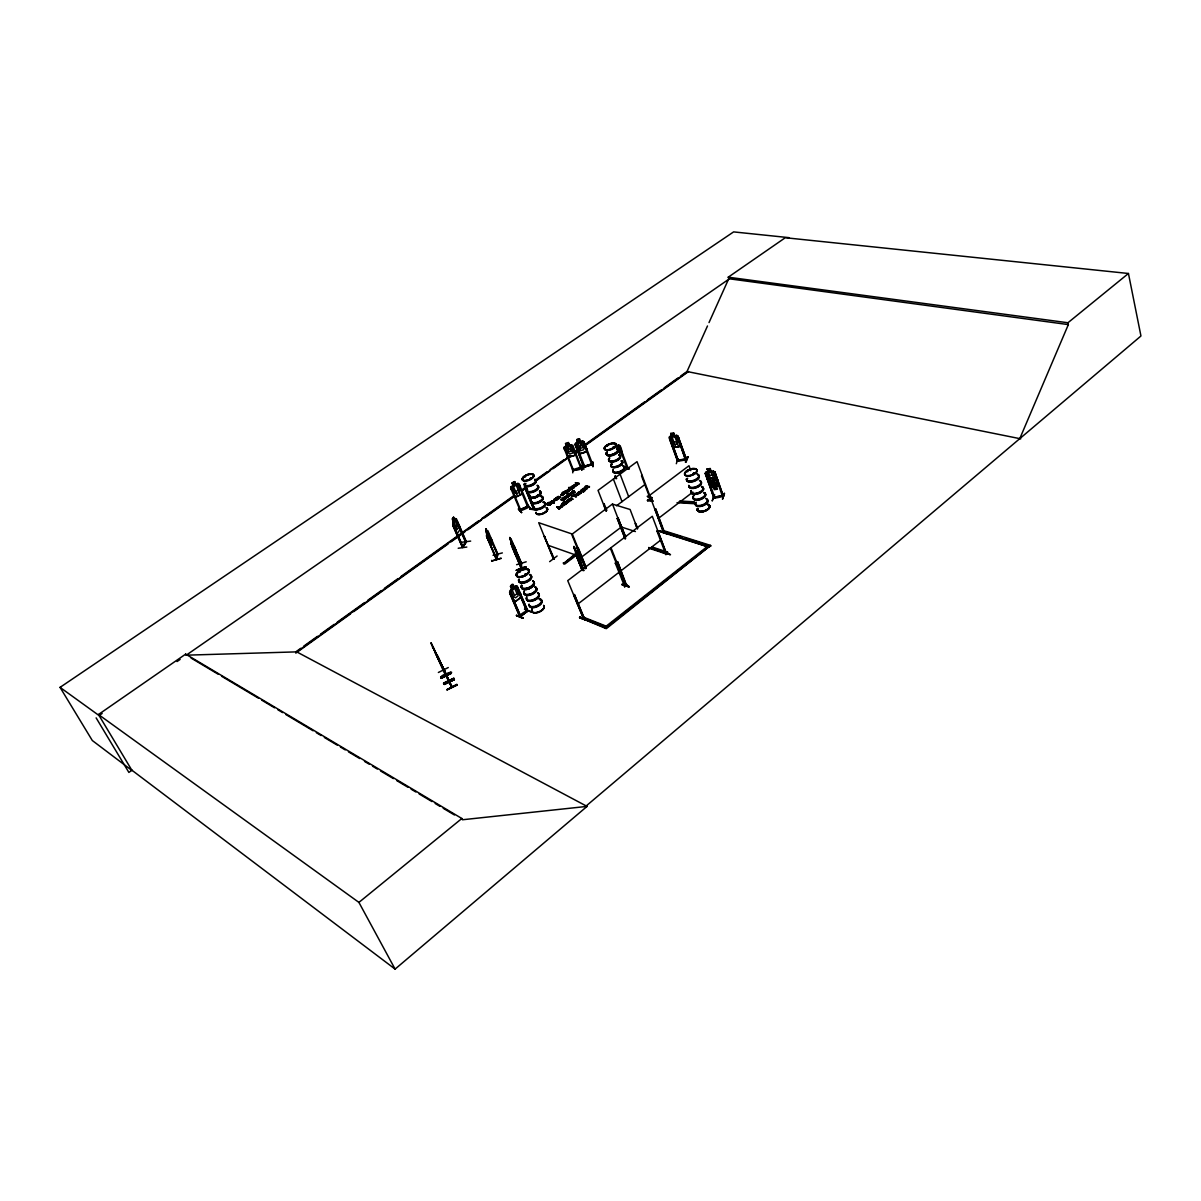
<?xml version="1.0" encoding="UTF-8"?>
<svg xmlns="http://www.w3.org/2000/svg" width="1201" height="1201" viewBox="0 0 1201 1201"><rect width="100%" height="100%" fill="white"/><g stroke="black" fill="none" stroke-linecap="round" stroke-linejoin="round"><path stroke-width="1.5" d="M566.677 454.894L568.613 457.266L575.534 455.134L575.519 452.161M586.613 451.636L586.613 448.739M577.846 451.531L579.783 453.858L586.719 451.711L586.719 448.769M580.909 563.089L578.161 555.943L579.452 560.191L578.492 558.465M568.403 442.508L565.446 443.424L566.617 446.111L565.491 447.448L567.412 452.342L569.724 453.978L572.472 453.137L573.117 450.585L571.196 445.676L569.379 445.256L568.343 442.584L569.439 445.151L572.757 445.166L581.524 468.03C579.002 471.828 569.95 468.48 573.568 470.492L565.281 449.084L564.47 449.489L565.281 449.084M568.613 457.206L575.534 455.074M566.482 446.051L563.9 447.928L572.937 470.672M564.47 446.682L564.005 447.913M521.489 512.211L518.367 508.819L521.564 512.617M680.457 446.277L680.547 443.424L680.562 446.352L673.506 447.508L671.644 444.895M526.759 610.754L527.569 610.078L526.834 611.489L517.061 588.535L517.781 587.995L527.824 611.069L517.346 586.268L515.995 585.968C513.022 590.231 513.938 580.188 510.44 586.373L511.806 589.241L509.554 592.243L520.048 616.954L527.93 610.919M707.059 478.794L707.194 475.746L714.7 474.56L716.652 477.292M707.194 478.734L707.299 475.821M717.267 482.442L717.507 479.484L717.372 482.532L709.881 483.688L707.929 480.97M526.203 561.813L516.61 564.695M511.566 545.975L521.399 568.613L521.594 563.389L511.116 539.084M520.799 567.578L520.994 563.449M520.979 568.673L521.324 563.344L512.557 543.032M516.34 570.43C524.417 565.146 533.739 566.061 516.325 570.355M515.499 554.216L515.679 550.118M513.668 546.38L513.578 547.986L511.476 541.261L521.234 564.02M510.245 539.339L510.425 540.27L510.095 538.333M510.92 543.137L511.01 539.114M513.713 545.524L514.508 550.193L509.779 537.463L521.624 563.794M509.915 537.583L509.674 539.174M572.622 468.36L572.772 472.849M583.806 469.411L583.686 465.012M676.298 463.706L678.085 458.602M571.091 486.81L571.136 488.342L571.661 486.39L571.661 487.951L574.303 487.411L571.661 487.951M712.238 500.802L714.625 494.617L712.253 500.727M534.235 508.128C532.253 508.909 534.985 506.792 533.829 509.299L524.372 486.135L525.963 483.418M579.362 453.362L581.104 441.578L582.575 441.127L583.986 441.743L592.754 464.562L591.733 464.036M619.716 454.233L620.151 451.306L618.26 446.292L616.668 446.202L615.603 443.484M571.496 487.501L571.661 486.39M627.988 467.895C625.706 469.456 628.633 466.468 628.153 468.795M619.866 447.012L619.176 447.448L627.447 469.216L628.288 468.675L619.446 445.481M562.774 493.401L560.852 494.767L563.524 494.392L561.032 495.217L564.47 491.96L563.779 493.026L566.602 493.01L563.314 493.371L566.602 493.01M563.284 494.212L561.498 494.827L564.2 493.806L562.083 495.157M574.123 486.975C573.688 490.233 564.725 486.495 570.955 487.906M491.614 560.387L491.749 561.137L500.997 558.09M502.363 552.91L493.056 555.312M496.478 558.315L496.869 559.096L486.99 537.267L496.343 559.696L497.514 554.246M497.094 554.096L497.619 553.436L497.86 554.727L485.789 528.95M496.013 558.855L497.199 554.322M497.89 554.261L496.719 559.591L496.373 558.795M491.87 541.216L490.939 545.389L492.02 541.231C489.212 533.409 493.776 543.407 490.999 545.239L486.495 535.991L487.306 530.362M489.843 536.727L490.173 541.396L486.84 535.061L485.759 528.8L487.051 531.638M486.6 533.244L485.865 528.785M486.015 529.671L486.15 531.623L486.405 530.572M518.877 485.639L519.748 485.369L518.877 485.639L527.749 507.167L527.329 506.237L528.38 505.906M551.469 503.114C549.142 507.317 545.449 502.498 550.674 503.339C551.814 506.312 543.452 504.675 548.302 502.649A1.967 0.901 -22.1 0 1 549.533 502.303C556.483 503.804 542.987 507.453 548.482 503.099A1.967 0.901 -22.1 0 1 549.713 502.754C552.37 507.693 542.251 502.048 551.439 502.904M528.68 506.732L519.072 483.718L517.691 483.282L511.116 486.6L510.65 488.041L520.378 510.95C542.717 501.988 514.719 509.87 520.964 510.635L512.001 489.107L511.221 489.498L512.001 489.107M694.343 473.374L693.322 473.314L693.953 473.795M687.002 471.558L687.708 471.708M687.212 471.122L687.723 471.317M452.176 687.062L436.939 654.695L439.731 660.46M448.799 681.342L449.805 682.528L431.054 642.94L451.771 687.332L449.114 682.288M448.664 681.132L448.498 679.601M449.054 680.922L446.607 675.878M580.218 491.194L579.302 492.365L580.398 491.644M446.772 676.358L434.642 651.633M445.646 675.262L445.151 674.061M446.126 676.043L448.558 681.042M446.322 675.502L443.679 670.038M443.139 670.308L445.931 675.743M573.868 490.503L572.967 491.659L574.048 490.939M465.763 541.921C465.087 545.644 460.433 546.485 463.166 546.965L453.648 525.498L453.017 526.038L462.46 547.506L466.123 541.876L456.965 520.543L456.335 521.084M576.375 485.189C572.006 489.227 572.036 483.072 576.765 485.189C581.99 482.006 576.045 486.345 575.429 483.598A1.726 0.781 -21.6 0 1 576.48 482.982L576.645 483.418A1.726 0.781 -21.6 0 0 575.609 484.048C577.156 489.257 568.884 485.444 575.624 485.309M570.4 495.337L568.208 496.538L567.337 495.352A1.741 0.796 -21.8 0 1 568.403 494.722C565.641 492.335 572.292 495.352 570.625 495.412M724.323 493.161L722.477 499.256L724.548 493.536M570.22 494.902L568.028 496.088L567.172 494.917A1.741 0.796 -21.8 0 1 568.223 494.287M723.512 496.343C704.266 500.892 719.114 494.707 723.452 496.538L714.85 471.858L711.292 471.362M510.755 488.026L511.146 486.645M718.633 486.045L716.321 486.3L717.447 489.197L714.265 489.678L713.364 486.705L711.442 486L709.596 480.745L710.391 478.223L713.379 477.758L715.766 479.784L717.613 485.054L716.336 486.24M719.309 484.874L718.558 485.955M568.899 499.316L570.52 498.16L572.877 499.151L569.859 499.241L570.67 500.757L568.343 500.036L568.643 499.241M569.079 499.766L570.295 498.535L572.877 499.151M713.274 486.87L709.731 486.375M571.271 488.912L568.613 490.173L569.394 488.732L567.893 490.353L571.451 489.362L568.193 489.438L569.799 488.882M562.593 504.255C556.588 507.948 568.989 504.435 561.347 505.591C562.834 502.438 561.182 504.885 564.5 504.315C568.118 502.603 564.29 506.447 562.819 503.835M564.215 504.78L561.392 505.951L562.744 504.72M612.825 447.357C612.495 449.099 615.242 447.042 613.261 447.222M563.764 498.01L565.566 496.538L568.103 496.689L565.716 496.178L563.584 497.559L566.091 498.73L566.377 497.95L564.65 497.409L566.782 496.659M723.377 496.583L714.85 471.858M714.535 473.554L715.421 473.419L714.535 473.554L722.552 496.719L722.266 495.893M713.349 471.092L714.82 471.918M709.881 483.688L708.035 480.94M561.182 499.331C563.404 500.412 566.437 499.256 562.383 500.592C557.099 497.799 570.85 501.087 560.702 499.676M607.151 445.736L607.466 446.277M556.769 497.499L558.39 496.343L560.717 497.319L557.729 497.424L558.51 498.925L556.228 498.205L556.513 497.409M556.949 497.935L558.345 496.824L560.717 497.319M706.758 474.785L705.798 475.116L706.758 474.785L714.835 497.83M710.271 468.57L707.074 469.081L710.271 468.57L711.202 471.528L713.124 472.233L714.985 477.533L714.175 480.04C713.694 485.714 720.57 487.141 714.04 482.292C717.282 478.088 712.643 477.127 713.139 481.781L709.416 479.454L712.703 482.487C709.551 486.495 714.04 487.456 713.634 483.027L716.111 485.264L713.034 485.759L711.187 480.49L714.175 480.025L711.202 480.505L708.8 478.493L706.939 473.194L708.215 472.008L707.089 469.021M579.272 493.611C579.332 494.872 576.75 495.412 576.915 494.181C579.783 491.554 575.234 496.103 578.266 495.142C583.836 491.224 571.781 494.737 578.161 493.671M705.257 473.374L713.934 498.025L705.227 473.434L705.918 472.203L705.347 473.464M583.866 490.203L581.674 491.389L580.864 490.233A1.726 0.781 -21.5 0 1 581.93 489.603C586.899 487.756 583.731 494.196 581.044 490.684A1.726 0.781 -21.5 0 1 582.11 490.053L585.097 490.654L583.131 492.02M568.283 491.554L566.467 492.74L566.842 490.714L564.575 491.599L566.797 490.293L568.989 491.284L565.656 492.035L567.412 490.804M524.777 574.633L526.744 574.003M525.152 574.543L525.392 575.009M525.137 574.048C524.372 576 527.809 573.523 525.362 574.018M525.903 574.874L526.669 573.883M578.131 483.478C574.889 484.018 575.309 484.859 578.312 483.913M519.673 572.111L519.072 572.337M519.448 572.337L519.132 571.661M686.462 459.848L677.529 461.289M685.531 462.34L687.497 456.695L688.158 457.071M686.011 462.22L688.098 457.011M569.89 494.797C565.341 495.458 567.803 496.463 570.07 495.232M685.381 459.187L686.071 459.112M685.546 458.947L678.235 460.103L678.52 460.899M685.636 459.968L677.859 437.764L678.685 437.629L677.784 437.945L685.561 460.013M687.572 456.725L685.396 461.875M680.562 446.352L673.506 447.508M678.415 460.929L677.544 461.244L669.017 437.614L669.618 436.473L676.628 435.317L678.04 436.098L686.567 459.833L677.949 436.158L676.628 435.317M677.454 460.208L677.965 460.388M537.853 495.127C539.925 494.482 536.802 497.424 538.618 495.202M671.779 436.263L670.608 437.419L672.425 442.508L674.707 444.43L677.514 443.98L678.235 441.548L676.418 436.458L674.677 435.633M671.644 436.188L670.683 433.396L673.701 432.9L674.617 435.738M1019.784 438.635L1068.35 324.6L1067.944 322.754L1128.445 273.483L1140.95 335.995L586.208 805.931L587.064 806.396L462.475 819.758L461.86 818.497L185.66 654.125L98.467 714.505L132.05 770.562L92.312 740.522L60.05 687.362L733.616 231.898L788.832 237.633M531.698 478.448L530.767 479.034M669.723 439.101L670.533 438.965L669.723 439.101L677.724 461.019M530.407 478.178L530.662 478.899L530.542 478.103M525.377 476.977L525.483 476.512M583.536 490.098C579.437 490.849 581.269 491.81 583.716 490.548M584.467 488.897L587.334 487.831L584.647 489.347L586.388 487.486L584.647 489.347M680.937 375.868L687.017 371.514L707.494 325.966M709.01 322.589L727.986 280.403M575.895 494.557C580.774 492.08 575.204 495.202 580.173 493.806M570.76 493.566L573.628 492.5L570.94 494.016L572.697 492.155L570.94 494.016M556.934 498.925C549.262 501.297 562.548 499.076 554.592 500.307C551.589 499.166 558.63 496.989 556.333 499.631C551.559 502.273 562.548 496.223 554.982 500.337M572.126 492.845C569.724 491.254 569.499 497.86 573.628 492.5M554.697 500.247C556.273 496.148 553.376 502.543 556.754 498.475M535.496 509.449L529.926 508.548L535.316 508.999M530.031 508.969L535.181 509.674M566.557 498.4L564.83 497.845L568.283 497.124M557.279 498.04L558.15 496.719L560.251 497.664M551.529 501.643C553.076 499.031 555.417 503.054 551.529 501.643C549.262 502.543 554.697 503.91 554.652 501.237C548.617 500.682 555.673 501.703 552.82 502.048M496.734 559.486L486.525 535.961M664.138 531.082L663.162 531.548L664.288 531.232M626.517 584.121C623.649 585.007 628.708 583.731 626.051 585.638L610.994 547.716L652.308 516.28L666.6 554.036L665.894 554.562L656.992 531.127L657.683 530.602L666.6 554.036M554.292 559.05L544.413 536.457L553.826 559.261L553.856 558.165M553.436 559.081L538.724 522.705L572.276 534.055L586.313 568.268M625.181 585.172L624.73 586.628L615.287 563.149L615.993 562.608L625.511 586.013L624.655 586.688L625.421 586.163L610.333 548.211L567.728 580.638L583.506 618.725C585.623 616.894 581.599 617.839 584.136 617.434M650.462 496.944L649.471 497.409L650.206 498.19L650.477 496.869L649.741 497.469M622.013 584.707L629.309 586.809L621.998 584.632M659.98 530.947C681.222 538.213 645.417 527.014 666.795 533.004M629.084 586.403L621.773 584.271L628.859 587.049M666.57 533.754L660.1 531.292L666.99 533.469M470.672 541.096L462.085 542.191M466.814 547.055L458.197 548.256M586.553 619.536L579.783 616.969M465.778 541.111L465.718 542.507L459.232 527.659M465.478 541.951L462.46 546.68M466.378 541.906L462.805 547.461L452.672 524.342L453.528 521.579M584.977 619.266L579.573 617.659L586.328 620.332M513.202 485.714L512.166 487.306L514.223 492.245L516.52 493.641L519.132 492.305L519.673 489.483L517.616 484.543L515.845 484.378M516.55 615.212C536.337 623.98 503.009 610.303 522.87 617.734M516.655 615.663L522.99 618.17M453.573 517.241L452.342 518.952L453.377 523.396L457.116 529.551L458.257 527.84L457.926 524.807L455.749 519.868L454.759 519.898L453.588 517.091L452.357 518.922M454.759 519.748L456.395 518.862L466.423 541.846M455.539 518.562L452.717 524.357M694.673 473.074L693.848 473.269M533.634 509.194L524.777 487.771L525.543 487.291L533.98 509.179M534.385 508.804L525.543 487.291M526.248 573.868L525.377 574.528M579.137 493.926L577.576 494.677L578.957 493.521M519.267 571.586L519.958 572.051M612.93 447.643L612.285 448.153L613.306 448.078M612.72 447.793L613.186 447.388M567.968 491.419C565.731 493.191 566.031 490.608 568.989 491.284M587.334 487.831C587.469 491.074 580.668 489.212 585.533 487.801M583.866 467.159L592.844 464.382L583.971 467.324L575.084 444.445L583.881 467.309M537.387 495.307L538.288 495.157M580.488 467.684C584.256 465.583 574.709 471.573 572.787 470.507M584.467 466.108C581.404 467.399 593.804 462.58 591.838 464.847L583.686 443.559L584.497 443.304M627.523 469.171L626.967 468.36M530.317 478.268L531.382 478.118L530.527 478.659M566.317 503.925C563.284 505.876 563.509 500.262 564.155 502.859M569.409 499.871L570.7 498.595L572.412 499.496M452.116 687.062L449.624 682.048M576.285 494.677L577.921 493.206M564.755 492.035L567.007 491.164M653.179 501.357L647.414 500.352L648.435 499.256L652.098 499.451M647.684 501.042L648.69 499.946L652.353 500.141M462.865 547.356L453.317 526.008M625.376 586.148L624.535 586.463M625.751 585.548L626.847 584.962M624.415 586.598L624.88 585.082L625.181 585.998M664.273 531.758L663.583 532.253M664.393 531.953L655.656 508.864L654.98 509.374L663.763 532.448L663.447 531.623M564.395 505.216L560.777 505.906L562.173 503.97M571.451 489.362L567.713 489.918L569.649 488.417M520.438 615.603L519.913 616.023M587.514 488.267C573.673 489.663 597.242 486.465 586.478 486.51L587.334 485.88L586.478 486.51M573.808 492.95L569.739 493.551L572.697 492.155M589.331 486.48L585.548 487.441M566.437 492.56L563.779 493.026M527.164 489.377L526.669 491.134M584.286 618.2L574.408 594.525L573.688 595.095L583.641 618.65M592.423 463.826L584.647 466.303M575.654 445.901L576.48 445.646L584.842 466.829M572.547 469.756L572.877 470.492M693.623 473.224C692.001 474.335 695.679 473.84 693.427 473.84M131.78 770.111L395.099 969.102L587.184 806.291L586.328 805.826M537.447 495.683L538.213 495.172M530.317 478.779L531.397 478.028M564.575 491.599L566.977 490.744M98.467 714.505L358.919 902.401L461.86 818.497M581.915 618.38L605.98 627.943L710.617 545.419L606.28 628.678L581.915 618.38L583.461 617.179L606.205 626.171M561.498 494.827C561.377 493.056 564.665 492.14 562.158 492.62M609.357 624.67L604.929 628.153L604.643 627.402L707.779 546.125L709.446 547.296L662.802 531.938L664.228 530.842L710.617 545.419M612.3 622.343L615.242 620.016M618.185 617.689L649.125 593.309M652.068 590.982L655.01 588.67M657.968 586.343L694.794 557.309M697.736 554.982L706.578 548.016M579.573 617.719L579.813 616.894M663.132 552.745L670.503 554.667L663.553 552.43M665.654 554.487L665.339 553.586L666.405 553.06L666.12 554.457L667.561 552.1L666.105 553.226L648.675 547.491M617.344 561.558L616.653 562.113L626.216 585.533L617.584 561.648L626.457 584.932M616.233 562.684L615.287 563.149M657.923 530.677L656.992 531.127M662.802 531.938L663.072 532.644L664.228 530.842M577.501 604.343L619.626 571.826M620.271 571.331L661.12 539.789M531.022 612L524.462 609.147L530.827 611.639M519.688 616.128C537.568 605.559 517.481 613.906 520.784 616.428L510.695 593.339L509.975 593.894L519.823 616.864L527.84 610.979M635.749 523.441L637.701 528.545M658.358 518.427L692.887 492.065M650.552 497.619L649.771 498.22L650.702 497.739L647.264 496.268L652.173 497.649M514.839 601.881L520.829 597.332M521.009 597.407L520.618 593.879L521.009 597.407L514.809 602.031L509.599 592.183M577.966 548.106L577.111 548.106L585.217 566.932M585.848 566.662L578.327 548.031L577.636 548.557M625.045 538.784L617.209 518.547L617.884 518.036L625.556 536.502M617.209 518.547L618.395 517.961M509.96 590.637L516.055 585.983L517.346 586.403M549.638 561.648L557.114 556.003M520.573 616.263L510.92 593.429L509.975 593.894M517.061 588.535L517.781 587.995M574.904 554.141L563.539 563.614L564.755 564.05L576.405 555.267M581.044 557.489L621.352 527.014L635.419 531.563M510.515 586.388L513.142 584.422L514.313 587.424L516.04 587.394L518.322 592.693L517.991 595.936L515.559 597.783L513.262 596.507L510.965 591.207L511.866 589.271L510.635 586.418M649.711 495.262L688.984 465.733L690.74 470.672M563.539 563.614L575.189 554.832M563.254 562.909L564.47 563.344L576.12 554.562M603.623 504.24C603.833 502.138 604.688 509.764 606.205 510.875M649.816 497.409L650.041 498.265L641.514 475.851L642.16 475.371M521.354 568.583L510.89 543.077L511.161 544.638M616.503 505.771L645.432 484.168M544.969 536.652L544.143 536.667M637.446 528.755L630.105 509.494L612.42 504.075L571.736 534.43L585.623 568.794M565.221 498.79C566.512 500.201 559.651 496.854 564.335 499.391M563.584 497.559L566.377 497.95M568.103 496.689L567.818 497.469M574.769 491.81C573.973 493.461 575.864 491.074 573.117 491.314M557.099 506.882L562.083 506.492L559.096 509.254L557.099 506.882L559.096 509.254M573.628 495.157L576.375 495.998L576.06 496.809L573.312 495.968L571.691 496.764L574.889 494.242M586.328 486.87L585.007 486.555L587.514 486.33M563.374 502.258L564.32 501.988M571.511 496.313L573.132 495.518L576.06 496.809M557.279 507.317L562.263 506.927M562.008 503.97L564.335 503.309L563.915 501.868M562.293 503.174L564.665 502.138C571.526 504.69 560.176 501.838 567.172 503.324M571.691 496.764L575.054 494.692M579.467 492.02C584.782 493.611 576.225 492.935 579.137 491.915M586.148 486.42L587.334 485.88M578.492 492.605L578.792 491.81M563.464 503.94L564.335 503.309M585.638 487.726L584.151 489.122L585.487 488.131M558.87 508.128L559.846 506.837L558.87 508.128L557.804 506.792L559.846 506.837M559.081 508.353L562.083 506.492M558.915 508.804L558.9 507.903M564.2 502.483L566.992 502.874M568.163 499.586L571.151 500.412M581.119 492.53L580.834 493.311M589.511 486.93L586.658 486.96M554.517 499.796L556.003 498.715M574.694 485.099L573.222 486.48L575.444 484.859M556.048 497.754L558.99 498.58M562.233 495.623L563.9 494.076M568.824 490.834L568.523 491.629M572.292 488.312L572.006 489.092M571.361 487.831L574.303 487.411M554.096 502.453L553.811 503.249M567.217 493.971L571.106 495.067M574.468 492.605L572.156 491.9L572.787 491.209M562.623 498.85L562.909 498.07M572.156 491.9L572.442 491.104M572.877 492.605L570.28 493.356L571.946 492.41M576.645 483.418L575.474 482.682L579.167 483.297M568.794 488.116L569.079 487.336M575.654 483.117L579.332 483.748M563.284 492.485L564.47 491.96M131.945 770.246L128.882 772.438L96.125 717.868M300.745 648.315L296.182 651.588L587.064 806.396M303.778 646.138L317.469 636.335M320.517 634.158L334.193 624.34M337.241 622.163L364.609 602.557M367.656 600.365L381.348 590.562M384.38 588.385L398.071 578.567M401.104 576.39L478.674 520.814M481.706 518.637L513.653 495.743M521.249 490.293L524.297 488.116M534.94 480.49L547.101 471.768M550.148 469.591L563.839 459.788M566.872 457.611L569.92 455.419M574.483 452.161L577.516 449.97M583.596 445.616L644.427 402.02M647.474 399.843L661.166 390.04M664.198 387.863L677.889 378.045M514.238 495.953L296.722 651.873L186.245 655.176L185.66 654.125M521.85 490.488L524.882 488.312M535.541 480.685L570.52 455.599M575.084 452.327L578.131 450.15M584.211 445.781L687.648 371.634M295.806 653.134L350.602 613.846M353.649 611.669L448.018 543.993M451.066 541.816L464.757 531.998M467.805 529.806L481.511 519.988M484.543 517.811L514.989 495.983M522.6 490.518L525.648 488.342M536.307 480.7L549.998 470.867M553.045 468.69L566.737 458.872M575.88 452.327L578.912 450.135M586.523 444.685L688.518 371.559M1068.35 324.6L728.737 278.722L728.241 277.191L785.289 237.723L1128.445 273.483M102.16 713.439L99.098 715.556L60.05 687.362M177.072 661.541L180.135 659.409M186.245 655.176L729.397 278.812M722.356 495.608L723.227 495.503L714.7 497.049M713.634 496.959L714.535 496.779M583.881 491.614L584.046 490.639M686.281 459.022L678.34 460.358M677.334 460.268L678.07 460.133M520.243 616.849L519.823 616.083M527.479 610.919L527.269 610.063M627.342 469.096L628.288 468.675M693.728 472.969L693.427 473.479M519.838 510.05L528.245 506.026M616.608 446.171L618.335 445.136M527.254 611.474L517.286 588.61M663.898 532.343L655.656 508.864M650.372 497.724L650.251 496.809M627.898 468.675L627.598 467.895M515.574 497.154L522.18 493.956L515.544 497.274L513.578 495.097M530.332 508.188L527.539 504.69M512.061 483.027L514.734 481.721M513.578 486.585L516.205 485.264M515.634 491.524L518.262 490.203M443.589 683.039C474.995 668.657 422.872 693.848 453.693 678.19M443.905 683.684L453.843 678.52L443.935 683.759M444.235 684.36L454.383 679.601L444.13 684.165M447.012 689.99L457.116 684.99L456.785 684.3L446.862 689.704L457.131 685.02M438.41 658.658L440.347 662.021M440.902 663.628L442.088 665.909L437.945 656.782M443.064 668.131C436.714 654.275 449.024 681.102 444.04 669.633M438.365 672.485L448.273 667.546M440.662 677.094C466.889 667.531 437.194 674.316 441.262 678.34C472.038 663.252 419.87 687.242 451.036 672.98M450.675 672.23L441.262 678.34M441.202 678.22L451.126 673.176M443.304 670.668L433.006 647.489M433.201 647.429L432.435 647.204M434.387 650.146L433.756 648.54L434.417 650.071M435.663 652.774L436.969 655.025M437.239 656.226L435.633 652.834L437.464 656.572M438.545 659.424L440.016 661.09M439.056 660.13L437.104 656.226M613.261 447.988L613.696 447.282L613.035 447.853M553.136 502.153L554.367 500.652L550.959 501.463M562.623 493.971L561.317 494.392M666.165 552.985L666.3 553.946L648.945 548.211M520.558 509.674L527.329 506.267M584.692 467.114L584.452 466.108M578.447 558.495L581.194 565.506L573.883 546.545L575.474 549.593M574.078 548.287L575.369 551.124M582.455 569.905L575.955 553.826L574.904 548.287L583.221 568.418M575.144 549.367L573.883 546.545M575.609 550.583L583.596 570.655M575.474 552.28L575.94 553.856M582.17 570.505L576.135 555.282L582.515 570.385M576.9 555.718C574.513 542.807 583.161 568.854 580.653 562.398M579.528 559.681L578.432 556.243L579.843 562.413M578.927 561.498L580.113 563.734L579.603 559.591M581.134 563.014L581.629 567.082L581.059 565.776M582.425 567.007L582.53 568.794L581.449 565.791M537.733 495.728L538.228 495.382M694.148 472.939L693.292 473.779M579.558 439.131L576.78 440.046L577.816 442.674L576.675 444.025L578.597 448.934L580.894 450.57L583.656 449.714L584.317 447.147L582.41 442.238L580.578 441.818L579.618 439.011C573.402 438.17 580.503 443.484 575.669 443.199L575.099 444.49L575.744 443.274L582.56 441.097L583.881 441.773L586.613 448.784M580.638 441.698L583.971 441.713M572.472 446.847L573.297 446.592L572.472 446.997L580.894 468.21M586.613 451.591L579.783 453.858L586.719 451.696M564.545 446.757L571.346 444.655M582.155 465.493L581.749 470.071L582.155 465.463M592.874 462.16L592.964 466.589M572.637 469.891L573.327 469.486M514.704 546.815L515.724 550.163M514.313 552.025L515.604 554.186M516.325 570.115L525.948 567.157M685.816 459.743L686.567 459.608M528.275 505.786L528.59 506.567M487.876 530.707L497.905 554.201M501.147 558.495L491.779 560.852M580.593 467.429L580.714 468.24M647.519 496.598L652.293 497.965M581.209 467.039L573.447 469.471M530.812 477.998L531.758 478.208M694.208 472.774L695.094 473.194M672.11 437.179L674.917 436.714M673.926 442.253L676.733 441.803M627.207 468.435L627.658 469.141M708.23 471.948L705.888 472.263L713.334 471.197M711.247 487.021L718.573 485.895M456.305 518.862L455.449 518.577M459.518 525.963L460.253 529.206L457.311 533.529L455.795 531.397L457.386 533.379M557.985 507.242L560.026 507.287M581.509 465.192L581.854 469.981M679.586 500.997L694.238 501.808M687.167 502.108L694.493 502.513M647.414 500.352L652.924 500.667M678.58 502.108L695.064 503.039M677.004 502.709L695.319 503.744M524.582 484.619L531.262 500.307L529.566 498.145M528.98 495.337L527.359 493.191M529.941 508.518L535.286 509.074M529.821 509.224L536.967 509.93M728.241 277.191L1067.944 322.754M713.484 497.184L714.61 497.92M687.017 371.514L1020.745 438.83M573.703 486.705L576.54 485.639M575.474 482.682L576.48 482.982M568.613 487.666L572.472 488.747M578.312 492.155L581.299 492.965M571.976 491.449L574.934 492.26M573.808 495.608L576.555 496.448M567.397 494.407L568.403 494.722M569.229 499.421L570.97 499.961M562.443 498.415L565.401 499.241M557.099 497.604L558.81 498.145M666.285 532.118L682.333 537.162M685.906 538.288L710.887 546.155M663.072 532.644L707.659 546.74M563.284 503.489L565.971 503.82M550.493 501.808L554.277 502.904M651.873 546.95L667.561 552.1M652.143 547.656L667.831 552.82M548.061 545.284L581.599 557.099M579.918 617.359L584.947 619.371M579.588 617.629L584.662 619.596M583.761 617.914L604.869 626.276M615.648 443.334L616.713 446.051L618.335 445.031C622.583 444.52 622.568 461.649 622.283 452.612M191.064 658.043L218.357 674.316M221.569 676.223L258.515 698.231M261.728 700.153L274.579 707.809M277.791 709.716L282.61 712.583M285.823 714.505L313.116 730.778M316.328 732.685L321.147 735.552M324.36 737.474L337.211 745.13M340.423 747.037L345.242 749.904M348.455 751.826L359.684 758.522M364.504 761.389L369.323 764.256M372.535 766.178L377.354 769.045M380.567 770.967L393.418 778.608M396.63 780.53L407.875 787.225M411.087 789.147L415.906 792.014M419.119 793.921L431.955 801.577M435.167 803.499L439.986 806.366M443.199 808.273L454.443 814.969M566.031 446.187L575.534 454.413M557.804 506.792L558.69 507.693M518.457 509.179L521.684 512.647M577.936 451.441L579.783 453.858M671.734 444.865L673.581 447.342M580.894 563.074L579.963 561.422L581.074 564.8L580.759 563.269M578.522 557.129L577.711 555.733L578.927 560.492M358.919 902.401L395.099 969.102M450.9 672.71L451.291 673.491M430.934 642.985L436.398 654.275M435.408 652.233L436.173 653.764M434.987 651.422L439.161 660.085M445.151 672.035L440.917 663.237M440.001 662.006L441.983 665.97M574.423 548.226L574.754 549.412M433.216 647.474L434.071 649.246M436.323 654.14L437.374 655.971M577.501 554.006L576.42 551.649L576.93 555.778M444.295 684.495L454.383 679.601M443.935 669.678L445.046 672.095M442.538 666.48L443.199 667.936M439.491 660.385L440.136 661.841M436.579 654.575L437.239 656.046M456.635 521.054L466.018 542.462M488.026 533.004L497.424 554.787M520.228 494.947L514.764 481.556L511.941 482.982L517.616 496.268M574.408 594.525L583.956 618.065M525.978 486.465L527.524 490.173M576.135 555.282L582.11 570.025M577.381 547.896L585.578 568.223M583.941 570.535L575.564 550.463L577.906 557.384L577.711 555.748M578.221 559.065L581.284 566.617M562.924 493.866L562.623 492.275M563.779 502.393L564.02 503.204M582.305 489.242L582.425 490.158M585.472 486.21L585.878 487.531M604.058 503.669L606.865 510.38M606.16 511.251L598.038 490.383L637.04 461.664L663.462 532.373M618.095 517.871L625.301 536.697M612.48 504.06L625.706 538.273M617.434 518.622L625.271 538.859M613.396 479.079L622.028 501.643M635.179 523.546L637.13 528.65M620.091 474.14L628.678 496.689M617.014 447.087L618.905 452.101M615.407 444.22L615.753 445.121M663.027 552.265L669.903 554.502M673.611 433.066L678.49 446.682M670.819 433.471L675.683 447.147M670.533 438.965L678.46 461.109L670.458 439.146M577.005 555.688L578.101 559.141M574.558 548.617L573.988 546.515M577.621 554.892L578.822 559.621L578.627 558.015M582.125 566.842L582.26 567.893M581.749 565.896L581.869 566.947M522.015 490.819L522.18 493.956M592.678 461.83L592.904 466.679M619.131 455.524A6.14 2.747 -20.8 0 1 619.281 459.202A6.14 2.747 -20.8 0 1 611.925 462.1A6.14 2.747 -20.8 0 1 609.252 459.413M619.055 455.134A6.23 2.777 -20.8 0 1 618.875 459.142A6.23 2.777 -20.8 0 1 610.904 461.754A6.23 2.777 -20.8 0 1 609.718 458.181M621.743 460.629A6.125 2.747 -20.8 0 1 616.909 466.243A6.125 2.747 -20.8 0 1 611.054 464.126M621.818 460.764A6.14 2.762 -20.8 0 1 616.969 466.393A6.14 2.762 -20.8 0 1 611.099 464.277M616.759 449.054A6.245 2.762 -20.8 0 1 616.563 453.062A6.245 2.762 -20.8 0 1 608.577 455.674A6.245 2.762 -20.8 0 1 607.406 452.116M618.74 454.503A6.14 2.747 -20.8 0 1 618.89 458.181A6.14 2.747 -20.8 0 1 611.534 461.079A6.14 2.747 -20.8 0 1 608.862 458.392M616.834 449.459A6.155 2.732 -20.8 0 1 616.984 453.122A6.155 2.732 -20.8 0 1 609.613 456.02A6.155 2.732 -20.8 0 1 606.925 453.347M618.935 454.819A6.23 2.777 -20.8 0 1 618.755 458.842A6.23 2.777 -20.8 0 1 610.784 461.439A6.23 2.777 -20.8 0 1 609.598 457.866M616.638 448.739A6.245 2.762 -20.8 0 1 616.443 452.747A6.245 2.762 -20.8 0 1 608.457 455.359A6.245 2.762 -20.8 0 1 607.286 451.816M621.247 461.154A6.11 2.747 -20.8 0 1 621.067 465.117A6.11 2.747 -20.8 0 1 613.246 467.684A6.11 2.747 -20.8 0 1 612.075 464.141M623.274 466.288A6.2 2.807 -20.8 0 1 620.752 471.798A6.2 2.807 -20.8 0 1 612.99 471.062M616.533 478.103A6.095 2.777 -20.8 0 1 615.422 475.551M624.19 467.069A6.125 2.777 -20.8 0 1 620.121 472.428A6.125 2.777 -20.8 0 1 613.201 471.392M616.593 478.493A6.185 2.822 -20.8 0 1 615.467 475.911M623.154 465.988A6.2 2.807 -20.8 0 1 623.334 469.741A6.2 2.807 -20.8 0 1 615.903 472.669A6.2 2.807 -20.8 0 1 613.171 469.906M622.974 465.673A6.125 2.762 -20.8 0 1 623.139 469.381A6.125 2.762 -20.8 0 1 615.813 472.263A6.125 2.762 -20.8 0 1 613.126 469.561M615.873 478.403A6.185 2.822 -20.8 0 1 615.588 476.212M616.083 478.704A6.095 2.777 -20.8 0 1 615.513 477.382M537.417 486.045A6.14 2.732 -22.3 0 1 537.237 489.828A6.14 2.732 -22.3 0 1 529.896 492.725A6.14 2.732 -22.3 0 1 527.554 489.918M537.342 485.654A6.215 2.777 -22.3 0 1 537.162 489.498A6.215 2.777 -22.3 0 1 529.716 492.425A6.215 2.777 -22.3 0 1 527.329 489.588M539.474 491.044A6.14 2.747 -22.3 0 1 536.577 496.598A6.14 2.747 -22.3 0 1 529.236 495.788M540.09 491.119A6.11 2.747 -22.3 0 1 535.691 496.568A6.11 2.747 -22.3 0 1 529.116 495.443M540.165 491.239A6.14 2.747 -22.3 0 1 535.751 496.704A6.14 2.747 -22.3 0 1 529.146 495.578M534.88 479.649A6.23 2.762 -22.3 0 1 534.7 483.478A6.23 2.762 -22.3 0 1 527.239 486.42A6.23 2.762 -22.3 0 1 524.852 483.598M537.793 485.429A6.14 2.732 -22.3 0 1 533.364 490.879A6.14 2.732 -22.3 0 1 526.774 489.768M534.97 480.04A6.14 2.717 -22.3 0 1 534.775 483.823A6.14 2.717 -22.3 0 1 527.419 486.72A6.14 2.717 -22.3 0 1 525.077 483.928M537.207 485.339A6.215 2.777 -22.3 0 1 537.027 489.182A6.215 2.777 -22.3 0 1 529.581 492.11A6.215 2.777 -22.3 0 1 527.209 489.272M534.76 479.334A6.23 2.762 -22.3 0 1 534.565 483.162A6.23 2.762 -22.3 0 1 527.104 486.105A6.23 2.762 -22.3 0 1 524.732 483.282M535.331 479.424A6.155 2.717 -22.3 0 1 530.887 484.859A6.155 2.717 -22.3 0 1 524.297 483.778M544.353 503.009A6.095 2.777 -22.3 0 1 541.501 508.593A6.095 2.777 -22.3 0 1 534.19 507.723M543.182 502.423A6.185 2.807 -22.3 0 1 544.969 505.606A6.185 2.807 -22.3 0 1 538.108 509.299A6.185 2.807 -22.3 0 1 533.965 507.407M546.395 507.948A6.095 2.792 -22.3 0 1 543.543 513.563A6.095 2.792 -22.3 0 1 536.216 512.677M546.305 507.753A6.095 2.792 -22.3 0 1 543.452 513.352A6.095 2.792 -22.3 0 1 536.126 512.467M539.564 491.269A6.14 2.747 -22.3 0 1 539.399 495.082A6.14 2.747 -22.3 0 1 532.058 497.98A6.14 2.747 -22.3 0 1 529.701 495.157M542.642 497.094A6.2 2.792 -22.3 0 1 538.198 502.649A6.2 2.792 -22.3 0 1 531.518 501.478M540.75 496.493A6.2 2.792 -22.3 0 1 541.846 496.689M543.948 502.018A6.11 2.777 -22.3 0 1 541.096 507.603A6.11 2.777 -22.3 0 1 533.769 506.732M541.936 497.079A6.11 2.762 -22.3 0 1 539.054 502.649A6.11 2.762 -22.3 0 1 531.743 501.808M543.062 502.123A6.185 2.807 -22.3 0 1 544.849 505.291A6.185 2.807 -22.3 0 1 537.988 508.999A6.185 2.807 -22.3 0 1 533.845 507.107M540.63 496.193A6.2 2.792 -22.3 0 1 542.417 499.346A6.2 2.792 -22.3 0 1 535.541 503.054A6.2 2.792 -22.3 0 1 531.382 501.177M541.516 496.073A6.11 2.762 -22.3 0 1 538.649 501.643A6.11 2.762 -22.3 0 1 531.322 500.802M700.753 481.856A6.53 3.093 -19.6 0 1 695.949 487.921A6.53 3.093 -19.6 0 1 689.314 485.564M700.708 481.451A6.621 3.138 -19.6 0 1 696.64 487.306A6.621 3.138 -19.6 0 1 688.834 486.12M701.714 486.825A6.53 3.108 -19.6 0 1 702.24 490.864A6.53 3.108 -19.6 0 1 694.433 493.926A6.53 3.108 -19.6 0 1 691.236 490.954M701.549 486.42A6.5 3.093 -19.6 0 1 702.06 490.443A6.5 3.093 -19.6 0 1 694.298 493.506A6.5 3.093 -19.6 0 1 691.1 490.533M701.624 486.555A6.53 3.108 -19.6 0 1 702.135 490.593A6.53 3.108 -19.6 0 1 694.328 493.671A6.53 3.108 -19.6 0 1 691.13 490.684M697.466 474.635A6.636 3.108 -19.6 0 1 697.961 478.689A6.636 3.108 -19.6 0 1 690.035 481.811A6.636 3.108 -19.6 0 1 686.807 478.824M699.417 480.37A6.53 3.093 -19.6 0 1 697.135 486.225A6.53 3.093 -19.6 0 1 688.668 485.399M698.487 475.461A6.545 3.078 -19.6 0 1 696.895 479.965A6.545 3.078 -19.6 0 1 688.864 482.021A6.545 3.078 -19.6 0 1 687.693 478.238M699.613 480.685A6.621 3.123 -19.6 0 1 697.301 486.63A6.621 3.123 -19.6 0 1 688.713 485.789M697.346 474.305A6.636 3.108 -19.6 0 1 697.856 478.358A6.636 3.108 -19.6 0 1 689.914 481.481A6.636 3.108 -19.6 0 1 686.687 478.493M697.15 473.975A6.545 3.063 -19.6 0 1 694.854 479.815A6.545 3.063 -19.6 0 1 686.371 479.019M707.164 499.931A6.485 3.138 -19.6 0 1 702.405 506.041A6.485 3.138 -19.6 0 1 695.784 503.609M707.119 499.526A6.575 3.183 -19.6 0 1 705.542 504.135A6.575 3.183 -19.6 0 1 697.451 506.191A6.575 3.183 -19.6 0 1 696.235 502.273M708.08 504.78A6.485 3.153 -19.6 0 1 708.62 508.864A6.485 3.153 -19.6 0 1 700.874 511.911A6.485 3.153 -19.6 0 1 697.661 508.864A6.455 3.138 -19.6 0 0 700.889 511.881A6.485 3.153 -19.6 0 0 708.62 508.849A6.485 3.153 -19.6 0 0 708.08 504.765A6.455 3.138 -19.6 0 1 708.59 508.849A6.455 3.138 -19.6 0 1 700.889 511.881A6.485 3.153 -19.6 0 1 697.676 508.879M697.571 508.518A6.455 3.138 -19.6 0 0 703.366 511.191A6.455 3.138 -19.6 0 0 709.476 505.486A6.455 3.138 -19.6 0 1 703.366 511.191A6.455 3.138 -19.6 0 1 697.571 508.488A6.47 3.138 -19.6 0 0 700.753 511.536A6.47 3.138 -19.6 0 0 708.485 508.488A6.47 3.138 -19.6 0 0 707.944 504.42A6.455 3.138 -19.6 0 1 708.89 504.87A6.455 3.138 -19.6 0 0 707.929 504.42M701.894 487.351A6.5 3.093 -19.6 0 1 702.405 491.389A6.5 3.093 -19.6 0 1 694.628 494.437A6.5 3.093 -19.6 0 1 691.446 491.464M708.02 504.555A6.485 3.153 -19.6 0 1 708.56 508.639A6.485 3.153 -19.6 0 1 700.799 511.701A6.485 3.153 -19.6 0 1 697.586 508.654M701.789 487.036A6.53 3.108 -19.6 0 1 702.315 491.074A6.53 3.108 -19.6 0 1 694.508 494.136A6.53 3.108 -19.6 0 1 691.311 491.164M703.906 492.77A6.59 3.168 -19.6 0 1 704.432 496.884A6.59 3.168 -19.6 0 1 696.55 499.976A6.59 3.168 -19.6 0 1 693.307 496.944M705.828 498.445A6.485 3.138 -19.6 0 1 706.368 502.513A6.485 3.138 -19.6 0 1 698.607 505.561A6.485 3.138 -19.6 0 1 695.409 502.543M703.966 493.191A6.5 3.123 -19.6 0 1 704.492 497.244A6.5 3.123 -19.6 0 1 696.715 500.307A6.5 3.123 -19.6 0 1 693.517 497.304M706.023 498.76A6.575 3.183 -19.6 0 1 706.563 502.889A6.575 3.183 -19.6 0 1 698.697 505.981A6.575 3.183 -19.6 0 1 695.454 502.919M704.762 492.875A6.59 3.153 -19.6 0 1 703.185 497.469A6.59 3.153 -19.6 0 1 695.064 499.541A6.59 3.153 -19.6 0 1 693.863 495.653M704.552 492.56A6.5 3.123 -19.6 0 1 702.99 497.094A6.5 3.123 -19.6 0 1 694.989 499.121A6.5 3.123 -19.6 0 1 693.803 495.292M532.929 581.419A6.861 3.363 -23.2 0 1 532.704 586.088A6.861 3.363 -23.2 0 1 524.507 589.316A6.861 3.363 -23.2 0 1 521.91 585.758M535.106 586.824A6.741 3.318 -23.2 0 1 534.91 591.432A6.741 3.318 -23.2 0 1 526.849 594.615A6.771 3.333 -23.2 0 1 524.327 591.237M524.282 591.087A6.741 3.318 -23.2 0 0 526.849 594.615A6.771 3.333 -23.2 0 0 534.985 591.583A6.771 3.333 -23.2 0 0 535.196 586.959M530.211 575.024A6.876 3.348 -23.2 0 1 529.986 579.663A6.876 3.348 -23.2 0 1 521.759 582.905A6.876 3.348 -23.2 0 1 519.162 579.362M530.302 575.444A6.786 3.303 -23.2 0 1 530.076 580.038A6.786 3.303 -23.2 0 1 521.97 583.221A6.786 3.303 -23.2 0 1 519.402 579.738M532.779 581.089A6.861 3.363 -23.2 0 1 532.568 585.758A6.861 3.363 -23.2 0 1 524.372 588.985A6.861 3.363 -23.2 0 1 521.759 585.427M530.076 574.694A6.876 3.333 -23.2 0 1 529.851 579.332A6.876 3.333 -23.2 0 1 521.624 582.575A6.876 3.333 -23.2 0 1 519.027 579.032M529.851 574.363A6.786 3.288 -23.2 0 1 526.593 580.939A6.786 3.288 -23.2 0 1 518.532 579.678M539.489 599.644A6.726 3.363 -23.2 0 1 541.426 603.533A6.726 3.363 -23.2 0 1 533.965 607.661A6.726 3.363 -23.2 0 1 529.476 605.214M539.384 599.224A6.816 3.408 -23.2 0 1 541.336 603.157A6.816 3.408 -23.2 0 1 533.784 607.346A6.816 3.408 -23.2 0 1 529.236 604.869M543.783 605.724A6.726 3.378 -23.2 0 1 538.138 612.51A6.726 3.378 -23.2 0 1 532.118 609.447M543.603 605.379A6.696 3.363 -23.2 0 1 537.988 612.135A6.696 3.363 -23.2 0 1 531.998 609.087M536.367 588.295A6.741 3.318 -23.2 0 1 532.313 594.375A6.741 3.318 -23.2 0 1 524.312 593.97M543.693 605.514A6.726 3.378 -23.2 0 1 538.048 612.3A6.726 3.378 -23.2 0 1 532.028 609.222M535.391 587.424A6.771 3.333 -23.2 0 1 532.178 594.045A6.771 3.333 -23.2 0 1 524.116 592.724M537.913 593.189A6.831 3.393 -23.2 0 1 534.685 599.915A6.831 3.393 -23.2 0 1 526.533 598.548M540.225 598.864A6.726 3.363 -23.2 0 1 537.057 605.514A6.726 3.363 -23.2 0 1 529.025 604.148M538.003 593.609A6.741 3.348 -23.2 0 1 534.805 600.245A6.741 3.348 -23.2 0 1 526.774 598.894M539.249 598.909A6.816 3.408 -23.2 0 1 541.201 602.827A6.816 3.408 -23.2 0 1 533.649 607.03A6.816 3.408 -23.2 0 1 529.101 604.538M537.778 592.859A6.831 3.393 -23.2 0 1 537.583 597.558A6.831 3.393 -23.2 0 1 529.416 600.785A6.831 3.393 -23.2 0 1 526.804 597.182M537.553 592.543A6.741 3.348 -23.2 0 1 537.357 597.182A6.741 3.348 -23.2 0 1 529.296 600.35A6.741 3.348 -23.2 0 1 526.729 596.807M568.824 501.012L567.472 501.868L566.422 501.192L569.454 500.982L567.743 502.634L565.791 501.778L567.593 500.277L569.364 501.027L565.896 501.913L568.824 501.012M569.004 501.463L566.527 501.883L569.004 501.463M489.633 537.598L489.242 539.234L487.051 534.175L487.441 532.538L489.633 537.598M457.326 525.723L456.185 527.434L453.993 522.48L455.149 520.784L457.326 525.723M453.573 517.991L453.227 519.973L453.573 517.991M517.015 593.669L514.568 595.516L512.287 590.216L514.734 588.37L517.015 593.669M513.262 586.328L511.701 587.514L511.281 586.568L512.857 585.382L513.262 586.328M514.448 482.397L512.752 483.267L513.127 484.138L514.824 483.282L514.448 482.397M579.227 439.776L577.456 440.332L577.801 441.202L579.573 440.647L579.227 439.776M580.924 442.704L578.161 443.559L580.068 448.468L582.83 447.613L580.924 442.704M568.013 443.214L566.241 443.77L566.587 444.64L568.358 444.1L568.013 443.214M569.724 446.141L566.962 446.997L568.899 451.891L571.646 451.036L569.724 446.141M673.266 433.606L671.464 433.906L671.794 434.822L673.596 434.522L673.266 433.606M709.836 469.246L707.914 469.546L708.245 470.492L710.166 470.191L709.836 469.246M711.532 472.473L708.545 472.954L710.407 478.238L713.379 477.773L711.532 472.473M716.306 487.726L714.385 488.026L714.715 488.957L716.637 488.672L716.306 487.726M629.369 468.75L625.406 467.069L629.354 468.765M620.962 464.802A6.14 2.762 -20.8 0 0 621.142 460.809A6.14 2.762 -20.8 0 1 620.977 464.832A6.14 2.762 -20.8 0 1 613.111 467.399A6.14 2.762 -20.8 0 1 611.94 463.826A6.14 2.762 -20.8 0 0 613.111 467.399A6.14 2.762 -20.8 0 0 620.962 464.802M606.85 449.865A6.155 2.702 -20.8 0 0 615.918 444.97A6.155 2.702 -20.8 0 0 607.541 444.715A6.155 2.702 -20.8 0 0 606.85 449.865A6.17 2.717 -20.8 0 0 615.948 444.986A6.17 2.717 -20.8 0 0 607.541 444.73A6.17 2.717 -20.8 0 0 606.85 449.895M607.06 450.39A6.155 2.702 -20.8 0 0 616.128 445.496A6.155 2.702 -20.8 0 0 607.736 445.241A6.155 2.702 -20.8 0 0 607.06 450.39M606.925 450.105A6.17 2.717 -20.8 0 0 616.038 445.196A6.17 2.717 -20.8 0 0 607.616 444.94A6.17 2.717 -20.8 0 0 606.925 450.105M616.578 452.086A6.14 2.717 -20.8 0 0 616.428 448.438A6.155 2.732 -20.8 0 1 616.593 452.101A6.155 2.732 -20.8 0 1 609.222 454.999A6.155 2.732 -20.8 0 1 606.535 452.327A6.14 2.717 -20.8 0 0 609.222 454.984A6.14 2.717 -20.8 0 0 616.578 452.086M525.843 480.565A6.14 2.702 -22.3 0 0 533.664 474.965A6.14 2.702 -22.3 0 0 524.342 476.121A6.17 2.702 -22.3 0 0 525.843 480.595A6.17 2.702 -22.3 0 0 533.694 474.965A6.17 2.702 -22.3 0 0 524.342 476.151A6.14 2.702 -22.3 0 0 525.843 480.565M526.053 481.091A6.14 2.702 -22.3 0 0 533.875 475.476A6.14 2.702 -22.3 0 0 524.567 476.647A6.14 2.702 -22.3 0 0 526.053 481.091M525.918 480.775A6.17 2.702 -22.3 0 0 533.769 475.146A6.17 2.702 -22.3 0 0 524.417 476.317A6.17 2.702 -22.3 0 0 525.918 480.775M543.392 513.217A6.08 2.777 -22.3 0 0 546.23 507.633A6.065 2.777 -22.3 0 1 543.392 513.202A6.08 2.777 -22.3 0 1 536.096 512.347A6.065 2.777 -22.3 0 0 543.392 513.202M539.519 495.397A6.11 2.747 -22.3 0 0 539.684 491.599A6.095 2.732 -22.3 0 1 539.504 495.397A6.11 2.747 -22.3 0 1 532.193 498.28A6.11 2.747 -22.3 0 1 529.851 495.473A6.095 2.732 -22.3 0 0 532.208 498.265A6.095 2.732 -22.3 0 0 539.504 495.397M687.437 475.671A6.575 3.063 -19.7 0 0 696.985 470.432A6.575 3.063 -19.7 0 0 687.708 470.056A6.575 3.063 -19.7 0 0 687.437 475.671M687.648 476.196A6.545 3.048 -19.7 0 0 697.135 470.972A6.545 3.048 -19.7 0 0 687.918 470.582A6.545 3.048 -19.7 0 0 687.648 476.196M687.512 475.896A6.56 3.063 -19.7 0 0 697.06 470.642A6.56 3.063 -19.7 0 0 687.783 470.267A6.56 3.063 -19.7 0 0 687.512 475.896M528.98 588.79A6.756 3.303 -23.2 0 0 533.86 582.365A6.771 3.318 -23.2 0 1 528.98 588.79A6.771 3.318 -23.2 0 1 521.729 587.139A6.756 3.303 -23.2 0 0 528.98 588.79M535.061 591.778A6.756 3.333 -23.2 0 0 535.271 587.169A6.771 3.333 -23.2 0 1 535.091 591.808A6.771 3.333 -23.2 0 1 526.999 594.99A6.771 3.333 -23.2 0 1 524.417 591.447A6.756 3.333 -23.2 0 0 526.999 594.96A6.756 3.333 -23.2 0 0 535.061 591.778M520.213 576.705A6.801 3.273 -23.1 0 0 528.875 570.22A6.801 3.273 -23.1 0 0 518.592 571.226A6.801 3.288 -23.1 0 0 520.213 576.735A6.801 3.288 -23.1 0 0 528.89 570.235A6.801 3.288 -23.1 0 0 518.592 571.241A6.801 3.273 -23.1 0 0 520.213 576.705M520.453 577.246A6.786 3.273 -23.1 0 0 529.086 570.775A6.786 3.273 -23.1 0 0 518.832 571.781A6.786 3.273 -23.1 0 0 520.453 577.246M520.303 576.915A6.801 3.288 -23.1 0 0 528.965 570.43A6.801 3.288 -23.1 0 0 518.682 571.436A6.801 3.288 -23.1 0 0 520.303 576.915M532.343 585.367A6.756 3.303 -23.2 0 0 532.553 580.774A6.771 3.318 -23.2 0 1 532.343 585.367A6.771 3.318 -23.2 0 1 524.252 588.565A6.771 3.318 -23.2 0 1 521.684 585.052A6.756 3.303 -23.2 0 0 524.267 588.55A6.756 3.303 -23.2 0 0 532.343 585.367M520.468 577.231A6.756 3.258 -23.1 0 0 529.071 570.79A6.756 3.258 -23.1 0 0 518.862 571.796A6.756 3.258 -23.1 0 0 520.468 577.231"/></g></svg>
